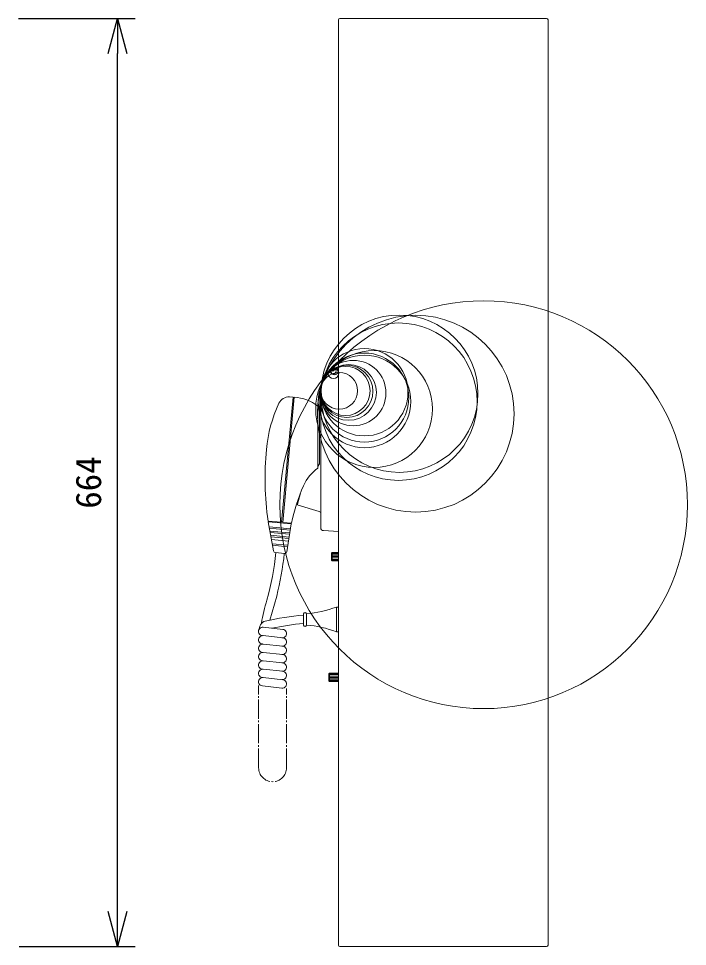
# Model space of a CAD drawing. Units: millimetres, scale not verified. Extents: x -62 to 63, y -116 to 117.
# Drawn here: x 2.9 to 50.8, y 13.3 to 79.7 of the extents above; entities that cross this region are included whole.
import ezdxf
from ezdxf.enums import TextEntityAlignment as Align

# ---------------------------------------------------------------- set-up
doc = ezdxf.new("R2010")
doc.units = ezdxf.units.MM
doc.header["$LTSCALE"] = 0.125
doc.linetypes.add('USER1', pattern=[14, 11, -1, 1, -1])
doc.layers.add('0-0_0', color=7, linetype='Continuous')
doc.layers.add('0-5_SUNPO', color=7, linetype='Continuous')
doc.layers.add('0-4_GAIKEI', color=1, linetype='Continuous', lineweight=18)
doc.styles.add('ＭＳ ゴシック', font='')
doc.styles.get('ＭＳ ゴシック').set_extended_font_data('MS Gothic')

# ---------------------------------------------------------------- blocks, each defined once
blk = doc.blocks.new('_Open30')
at = {"layer": '0-0_0'}
blk.add_line((0, 0), (-1, 0), dxfattribs=at)
blk.add_lwpolyline([(-1, 0.26795), (0, 0), (-1, -0.26795)], dxfattribs=at)
blk = doc.blocks.new('D1')
at = {"layer": '0-5_SUNPO'}
for p, q in [((196.3567, 447.2), (204.697, 447.2)), ((203.447, 383.3), (203.447, 444.7)), ((196.3932, 380.8), (204.697, 380.8))]:
    blk.add_line(p, q, dxfattribs=at)
at = {"layer": '0-5_SUNPO', "xscale": 2.5, "yscale": 2.5}
for p, rotation in [((203.447, 447.2), 90), ((203.447, 380.8), 270)]:
    blk.add_blockref('_Open30', p, dxfattribs=dict(at, rotation=rotation))
at = {"layer": '0-5_SUNPO', "style": 'ＭＳ ゴシック'}
blk.add_text('664', height=1.833, rotation=90, dxfattribs=at).set_placement((202.822, 412.125), align=Align.BOTTOM_LEFT)

msp = doc.modelspace()

# ---------------------------------------------------------------- linework, layer by layer
at = {"layer": '0-4_GAIKEI', "color": 7}
for p, q in [((25.8755, 79.7048), (40.6755, 79.7048)), ((25.7755, 13.4048), (25.7755, 79.6048)), ((40.7755, 79.6048), (40.7755, 13.4048)), ((40.6755, 13.3048), (25.8755, 13.3048))]:
    msp.add_line(p, q, dxfattribs=at)
at = {"layer": '0-4_GAIKEI'}
for p, q in [((25.7755, 54.7231), (25.3625, 54.6927)), ((24.55, 53.4137), (24.5499, 53.4137)), ((24.55, 53.4136), (24.5499, 53.4136)), ((21.7035, 43.6574), (22.5183, 52.6204)), ((22.5979, 52.6132), (21.7831, 43.6501)), ((22.2738, 52.634), (22.5183, 52.6204)), ((22.5138, 52.5706), (22.5934, 52.5634)), ((24.5055, 43.2612), (24.5055, 53.0313)), ((24.4055, 51.9768), (24.2791, 51.9768)), ((24.3055, 47.5377), (24.3055, 51.9559)), ((24.4055, 51.8464), (24.3055, 51.8554)), ((22.8433, 44.9607), (23.057, 45.7499)), ((22.8913, 44.8755), (22.8909, 44.8753)), ((22.8909, 44.8753), (24.3982, 44.4267)), ((21.7035, 43.6574), (20.7275, 43.7461)), ((22.3961, 43.5442), (20.7329, 43.6954)), ((20.7329, 43.6954), (21.1248, 41.6104)), ((20.8001, 43.3378), (22.3384, 43.198)), ((20.8193, 43.2357), (22.322, 43.0991)), ((20.8325, 43.6863), (20.837, 43.7361)), ((21.708, 43.7072), (21.7877, 43.6999)), ((22.4006, 43.594), (21.7831, 43.6501)), ((22.3961, 43.5442), (22.0649, 41.5549)), ((22.2965, 43.5532), (22.301, 43.603)), ((20.8577, 43.0314), (22.289, 42.9012)), ((20.8769, 42.9292), (22.2726, 42.8023)), ((20.9153, 42.7249), (22.2396, 42.6045)), ((20.9345, 42.6227), (22.2232, 42.5056)), ((24.695, 43.0614), (25.7755, 43.0048)), ((20.9729, 42.4184), (22.1902, 42.3077)), ((21.0305, 42.1119), (22.1408, 42.011)), ((21.0497, 42.0098), (22.1244, 41.9121)), ((21.9034, 41.4301), (21.2587, 41.4887)), ((25.2755, 41.4548), (25.3255, 41.5048)), ((25.2755, 41.4548), (25.2755, 40.9548)), ((25.3255, 41.5048), (25.3255, 40.9048)), ((25.3255, 41.5048), (25.7755, 41.5048)), ((25.3255, 41.4548), (25.7755, 41.4548)), ((25.3255, 41.4048), (25.7755, 41.4048)), ((25.3255, 41.3048), (25.7755, 41.3048)), ((25.3255, 41.2048), (25.7755, 41.2048)), ((25.2755, 40.9548), (25.3255, 40.9048)), ((25.3255, 41.1048), (25.7755, 41.1048)), ((25.3255, 41.0048), (25.7755, 41.0048)), ((25.3255, 40.9548), (25.7755, 40.9548)), ((25.3255, 40.9048), (25.7755, 40.9048)), ((21.3466, 38.3745), (20.8613, 36.6572)), ((23.2755, 37.1048), (23.2755, 36.3048)), ((23.4755, 37.1048), (23.4755, 36.3048)), ((20.3856, 36.1451), (21.7856, 35.9934)), ((20.3856, 35.5451), (21.7856, 35.3934)), ((20.3856, 34.9451), (21.7856, 34.7934)), ((20.3856, 34.3451), (21.7856, 34.1934)), ((20.3856, 33.7451), (21.7856, 33.5934)), ((20.3856, 33.1451), (21.7856, 32.9934)), ((20.3856, 32.5451), (21.7856, 32.3934)), ((25.0755, 32.8048), (25.1255, 32.8548)), ((25.0755, 32.8048), (25.0755, 32.3048)), ((25.1255, 32.8548), (25.7755, 32.8548)), ((25.1255, 32.8548), (25.1255, 32.2548)), ((25.1255, 32.8048), (25.7755, 32.8048)), ((25.1255, 32.7548), (25.7755, 32.7548)), ((25.1255, 32.6548), (25.7755, 32.6548)), ((25.1255, 32.5548), (25.7755, 32.5548)), ((20.321, 31.9486), (21.721, 31.7969)), ((25.0755, 32.3048), (25.1255, 32.2548)), ((25.1255, 32.4548), (25.7755, 32.4548)), ((25.1255, 32.3548), (25.7755, 32.3548)), ((25.1255, 32.3048), (25.7755, 32.3048)), ((25.1255, 32.2548), (25.7755, 32.2548))]:
    msp.add_line(p, q, dxfattribs=at)
at = {"layer": '0-4_GAIKEI', "linetype": 'USER1'}
for p, q in [((20.0533, 26.0947), (20.0533, 31.9776)), ((22.0533, 26.0947), (22.0533, 31.7609))]:
    msp.add_line(p, q, dxfattribs=at)
at = {"layer": '0-4_GAIKEI'}
for points in [[(24.3055, 47.6381), (24.4055, 47.8299), (24.4055, 51.9768)], [(25.7755, 35.8148), (25.6255, 35.8148), (25.6255, 37.5948), (25.7755, 37.5948)]]:
    msp.add_lwpolyline(points, dxfattribs=at)
for centre, radius in [((36.1664, 44.9169), 14.5946), ((31.3058, 51.4294), 7.0412), ((30.1317, 52.8591), 5.6288), ((30.0687, 52.2891), 5.6321), ((28.3218, 51.7656), 4.1811), ((27.6269, 52.9625), 3.122), ((27.638, 52.3047), 3.3104), ((27.6263, 52.5805), 3.1859), ((26.8335, 52.9061), 2.3387), ((26.492, 52.9539), 1.9933), ((26.3729, 53.0289), 1.8662), ((26.2794, 53.0556), 1.7577), ((25.4102, 54.3166), 0.3791), ((25.3866, 54.4841), 0.2099), ((25.489, 54.4813), 0.2602), ((25.371, 54.5828), 0.11), ((25.3736, 54.5974), 0.0969), ((25.3777, 54.5974), 0.0994), ((25.3617, 54.6155), 0.0752), ((25.3642, 54.6173), 0.0749), ((25.3629, 54.6204), 0.0715), ((25.824, 53.0721), 1.3156)]:
    msp.add_circle(centre, radius, dxfattribs=at)
at = {"layer": '0-4_GAIKEI', "color": 7}
for centre, start, end in [((25.8755, 79.6048), 90, 180), ((40.6755, 79.6048), 0, 90), ((25.8755, 13.4048), 180, 270), ((40.6755, 13.4048), 270, 0)]:
    msp.add_arc(centre, 0.1, start, end, dxfattribs=at)
at = {"layer": '0-4_GAIKEI'}
for centre, radius, start, end in [((22.2292, 51.8353), 0.8, 86.80487, 155.0184), ((22.4253, 49.6181), 3, 51.1916, 86.70081), ((30.5685, 47.9499), 10, 155.0184, 174.68466), ((43.2182, 46.8211), 22.7, 174.80557, 187.78536), ((26.0108, 45.0696), 3, 124.64328, 156.40217), ((36.091, 40.6661), 14, 156.40218, 167.92854), ((22.9109, 44.9424), 0.07, 164.8461, 253.42599), ((24.3555, 44.283), 0.15, 0, 73.42599), ((24.7055, 43.2612), 0.2, 180, 267), ((2.6242, 43.2779), 18.7538, 343.94472, 354.51602), ((21.2722, 41.6381), 0.15, 190.64532, 264.80557), ((2.6242, 43.2779), 19.3539, 345.32382, 354.51602), ((21.917, 41.5795), 0.15, 264.80557, 350.54954), ((31.34, 34.6828), 11.2234, 162.3203, 171.02892), ((23.3755, 37.1048), 0.1, 0, 180), ((22.8137, 44.9703), 7.8933, 274.80924, 290.86839), ((20.6415, 36.0996), 0.5, 102.36105, 154.01691), ((25.5601, 13.6556), 23.4767, 95.58469, 102.36105), ((20.3533, 35.8468), 0.3, 83.81307, 263.81478), ((21.5711, 35.6466), 1.5341, 154.01691, 170.82184), ((25.5489, 13.6289), 22.9065, 95.72946, 101.46014), ((21.7533, 35.6951), 0.3, 263.81276, 83.81509), ((23.3755, 36.3048), 0.1, 180, 0), ((22.8137, 28.4393), 7.8933, 69.13161, 85.19076), ((20.3533, 35.2468), 0.3, 83.81307, 263.81478), ((21.7533, 35.0951), 0.3, 263.81276, 83.81509), ((20.3533, 34.6468), 0.3, 83.81307, 263.81478), ((21.7533, 34.4951), 0.3, 263.81276, 83.81509), ((20.3533, 34.0468), 0.3, 83.81307, 263.81478), ((21.7533, 33.8951), 0.3, 263.81276, 83.81509), ((20.3533, 33.4468), 0.3, 83.81307, 263.81478), ((21.7533, 33.2951), 0.3, 263.81276, 83.81509), ((20.3533, 32.8468), 0.3, 83.81307, 263.81478), ((20.3533, 32.2468), 0.3, 83.81307, 263.81478), ((21.7533, 32.6951), 0.3, 263.81276, 83.81509), ((21.7533, 32.0951), 0.3, 263.81276, 83.81509)]:
    msp.add_arc(centre, radius, start, end, dxfattribs=at)
at = {"layer": '0-4_GAIKEI', "linetype": 'USER1'}
msp.add_arc((21.0533, 26.0947), 1, 180, 0, dxfattribs=at)

# ---------------------------------------------------------------- block references
at = {"layer": '0-5_SUNPO'}
msp.add_blockref('D1', (-193.4929, -367.4952), dxfattribs=at)

doc.saveas('drawing.dxf')
